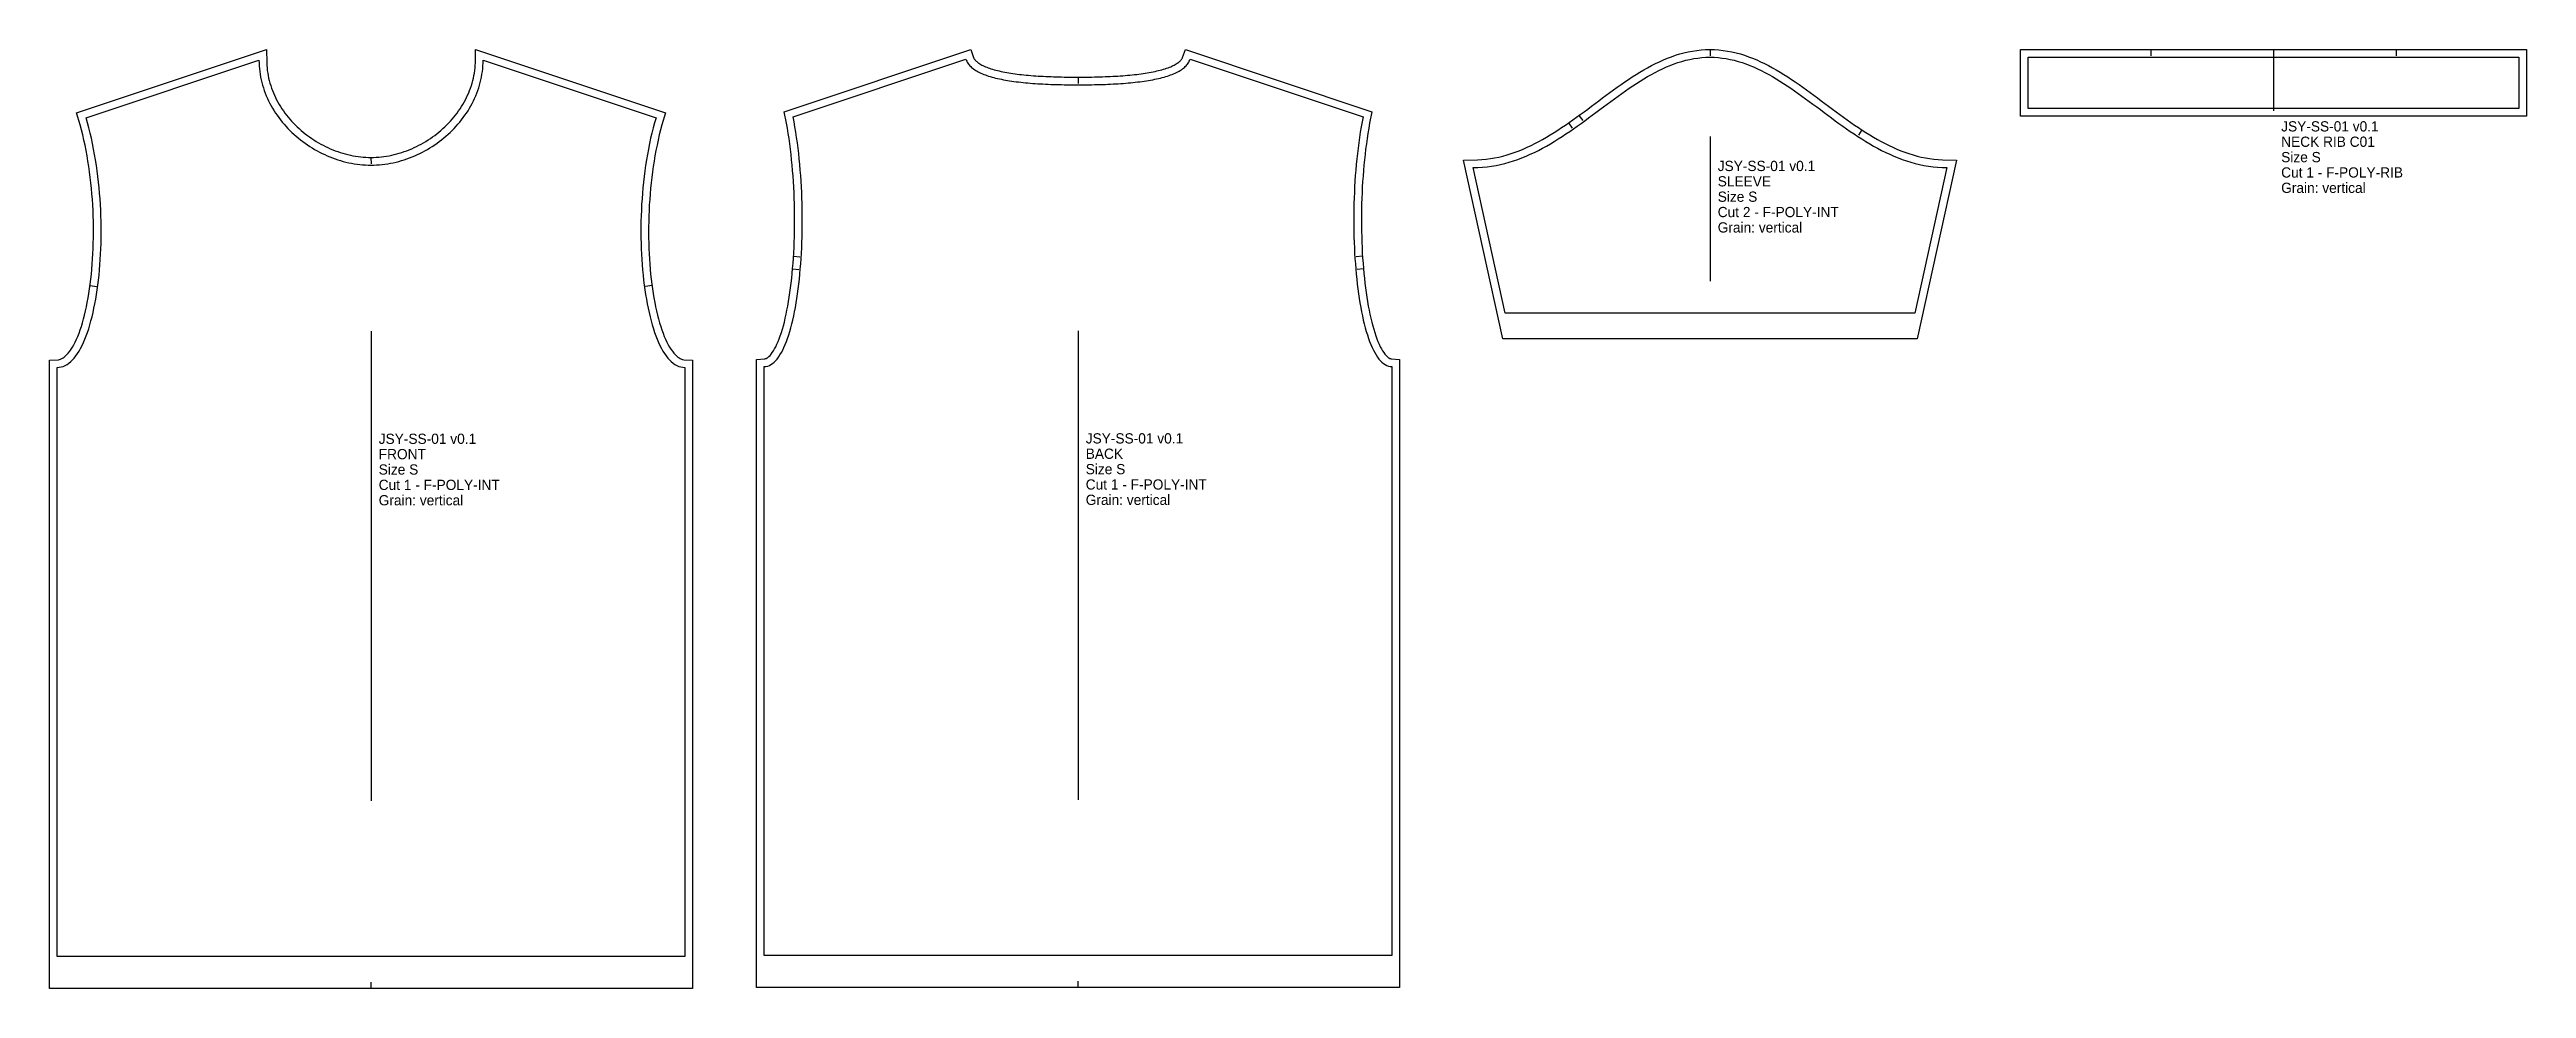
# Model space of a CAD drawing. Header units: millimetres. Extents: x 30 to 1964, y -763 to -30.
import ezdxf

# ---------------------------------------------------------------- set-up
doc = ezdxf.new("R2010")
doc.units = ezdxf.units.MM

msp = doc.modelspace()

# ---------------------------------------------------------------- linework, layer by layer
at = {"layer": '1'}
for points in [[(281, -114.28), (283.02, -114.25), (285.04, -114.17), (287.06, -114.03), (289.08, -113.83), (291.1, -113.58), (293.11, -113.28), (295.12, -112.92), (297.12, -112.52), (299.12, -112.06), (301.11, -111.55), (303.08, -110.98), (305.05, -110.37), (307, -109.71), (308.95, -109.01), (310.87, -108.25), (312.78, -107.45), (314.67, -106.6), (316.55, -105.71), (318.4, -104.77), (320.24, -103.79), (322.05, -102.76), (323.83, -101.7), (325.6, -100.59), (327.33, -99.44), (329.04, -98.25), (330.72, -97.02), (332.37, -95.76), (333.99, -94.46), (335.57, -93.12), (337.13, -91.75), (338.65, -90.34), (340.13, -88.9), (341.57, -87.42), (342.98, -85.91), (344.34, -84.38), (345.67, -82.81), (346.95, -81.21), (348.2, -79.59), (349.39, -77.93), (350.54, -76.25), (351.65, -74.55), (352.71, -72.82), (353.72, -71.06), (354.68, -69.29), (355.59, -67.49), (356.45, -65.67), (357.25, -63.82), (358, -61.96), (358.7, -60.08), (359.34, -58.18), (359.93, -56.26), (360.46, -54.32), (360.93, -52.37), (361.34, -50.4), (361.69, -48.42), (361.98, -46.42), (362.2, -44.4), (362.37, -42.38), (362.47, -40.34), (362.63, -30), (510.87, -79.41), (508.14, -88.83), (507.09, -92.72), (506.09, -96.67), (505.16, -100.67), (504.28, -104.73), (503.46, -108.83), (502.69, -112.97), (501.98, -117.15), (501.33, -121.37), (500.73, -125.61), (500.19, -129.87), (499.7, -134.15), (499.27, -138.45), (498.89, -142.76), (498.56, -147.07), (498.29, -151.39), (498.06, -155.7), (497.89, -160), (497.78, -164.29), (497.71, -168.56), (497.7, -172.81), (497.73, -177.04), (497.81, -181.23), (497.95, -185.39), (498.13, -189.51), (498.36, -193.58), (498.64, -197.61), (498.96, -201.58), (499.33, -205.49), (499.75, -209.34), (500.21, -213.13), (500.72, -216.84), (501.27, -220.48), (501.86, -224.03), (502.5, -227.5), (503.17, -230.87), (503.89, -234.15), (504.65, -237.33), (505.45, -240.41), (506.28, -243.37), (507.15, -246.21), (508.05, -248.94), (508.99, -251.53), (509.96, -254), (510.96, -256.32), (511.98, -258.51), (513.03, -260.54), (514.09, -262.41), (515.16, -264.13), (516.25, -265.68), (517.33, -267.06), (518.4, -268.26), (519.46, -269.3), (520.49, -270.15), (521.48, -270.85), (522.44, -271.39), (523.35, -271.78), (524.24, -272.06), (525.11, -272.22), (532, -272.63), (532, -763.28), (30, -763.28), (30, -272.63), (36.89, -272.22), (37.76, -272.06), (38.65, -271.78), (39.56, -271.39), (40.52, -270.85), (41.51, -270.15), (42.54, -269.3), (43.6, -268.26), (44.67, -267.06), (45.75, -265.68), (46.84, -264.13), (47.91, -262.41), (48.97, -260.54), (50.02, -258.51), (51.04, -256.32), (52.04, -254), (53.01, -251.53), (53.95, -248.94), (54.85, -246.21), (55.72, -243.37), (56.55, -240.41), (57.35, -237.33), (58.11, -234.15), (58.83, -230.87), (59.5, -227.5), (60.14, -224.03), (60.73, -220.48), (61.28, -216.84), (61.79, -213.13), (62.25, -209.34), (62.67, -205.49), (63.04, -201.58), (63.36, -197.61), (63.64, -193.58), (63.87, -189.51), (64.05, -185.39), (64.19, -181.23), (64.27, -177.04), (64.3, -172.81), (64.29, -168.56), (64.22, -164.29), (64.11, -160), (63.94, -155.7), (63.71, -151.39), (63.44, -147.07), (63.11, -142.76), (62.73, -138.45), (62.3, -134.15), (61.81, -129.87), (61.27, -125.61), (60.67, -121.37), (60.02, -117.15), (59.31, -112.97), (58.54, -108.83), (57.72, -104.73), (56.84, -100.67), (55.91, -96.67), (54.91, -92.72), (53.86, -88.83), (51.13, -79.41), (199.37, -30), (199.53, -40.34), (199.63, -42.38), (199.8, -44.4), (200.02, -46.42), (200.31, -48.42), (200.66, -50.4), (201.07, -52.37), (201.54, -54.32), (202.07, -56.26), (202.66, -58.18), (203.3, -60.08), (204, -61.96), (204.75, -63.82), (205.55, -65.67), (206.41, -67.49), (207.32, -69.29), (208.28, -71.06), (209.29, -72.82), (210.35, -74.55), (211.46, -76.25), (212.61, -77.93), (213.8, -79.59), (215.05, -81.21), (216.33, -82.81), (217.66, -84.38), (219.02, -85.91), (220.43, -87.42), (221.87, -88.9), (223.35, -90.34), (224.87, -91.75), (226.43, -93.12), (228.01, -94.46), (229.63, -95.76), (231.28, -97.02), (232.96, -98.25), (234.67, -99.44), (236.4, -100.59), (238.17, -101.7), (239.95, -102.76), (241.76, -103.79), (243.6, -104.77), (245.45, -105.71), (247.33, -106.6), (249.22, -107.45), (251.13, -108.25), (253.05, -109.01), (255, -109.71), (256.95, -110.37), (258.92, -110.98), (260.89, -111.55), (262.88, -112.06), (264.88, -112.52), (266.88, -112.92), (268.89, -113.28), (270.9, -113.58), (272.92, -113.83), (274.94, -114.03), (276.96, -114.17), (278.98, -114.25)], [(833, -51.56), (835.16, -51.55), (837.32, -51.54), (839.46, -51.53), (841.6, -51.5), (843.72, -51.47), (845.82, -51.43), (847.91, -51.38), (849.99, -51.33), (852.05, -51.26), (854.1, -51.19), (856.13, -51.11), (858.14, -51.02), (860.13, -50.92), (862.1, -50.81), (864.05, -50.7), (865.97, -50.57), (867.88, -50.43), (869.76, -50.28), (871.62, -50.12), (873.45, -49.96), (875.25, -49.78), (877.03, -49.59), (878.78, -49.39), (880.5, -49.17), (882.19, -48.95), (883.85, -48.72), (885.48, -48.47), (887.07, -48.21), (888.63, -47.94), (890.16, -47.66), (891.65, -47.37), (893.1, -47.07), (894.52, -46.75), (895.89, -46.42), (897.23, -46.08), (898.52, -45.73), (899.77, -45.37), (900.98, -45), (902.14, -44.61), (903.25, -44.22), (904.32, -43.82), (905.34, -43.4), (906.31, -42.98), (907.22, -42.55), (908.09, -42.12), (908.9, -41.68), (909.66, -41.23), (910.36, -40.78), (911, -40.34), (911.6, -39.89), (912.13, -39.45), (912.61, -39.01), (913.04, -38.58), (913.41, -38.15), (913.74, -37.74), (914.02, -37.33), (914.26, -36.94), (914.46, -36.55), (914.63, -36.16), (916.8, -30), (1062.39, -78.53), (1060.64, -87.59), (1059.94, -91.5), (1059.28, -95.48), (1058.66, -99.51), (1058.09, -103.59), (1057.55, -107.71), (1057.06, -111.88), (1056.6, -116.08), (1056.19, -120.32), (1055.82, -124.58), (1055.49, -128.86), (1055.2, -133.17), (1054.95, -137.48), (1054.74, -141.81), (1054.56, -146.14), (1054.43, -150.48), (1054.34, -154.81), (1054.28, -159.13), (1054.27, -163.43), (1054.29, -167.72), (1054.35, -171.99), (1054.45, -176.23), (1054.58, -180.44), (1054.75, -184.62), (1054.96, -188.75), (1055.21, -192.85), (1055.49, -196.89), (1055.81, -200.88), (1056.16, -204.81), (1056.55, -208.67), (1056.98, -212.48), (1057.44, -216.2), (1057.93, -219.86), (1058.46, -223.43), (1059.02, -226.91), (1059.61, -230.31), (1060.24, -233.61), (1060.89, -236.8), (1061.58, -239.9), (1062.3, -242.88), (1063.04, -245.74), (1063.82, -248.49), (1064.62, -251.1), (1065.45, -253.59), (1066.3, -255.93), (1067.17, -258.13), (1068.06, -260.18), (1068.96, -262.07), (1069.88, -263.8), (1070.79, -265.35), (1071.7, -266.73), (1072.6, -267.92), (1073.47, -268.93), (1074.3, -269.75), (1075.07, -270.39), (1075.78, -270.87), (1076.41, -271.19), (1076.97, -271.4), (1077.49, -271.51), (1084, -271.97), (1084, -762.56), (582, -762.56), (582, -271.97), (588.51, -271.51), (589.03, -271.4), (589.59, -271.19), (590.22, -270.87), (590.93, -270.39), (591.7, -269.75), (592.53, -268.93), (593.4, -267.92), (594.3, -266.73), (595.21, -265.35), (596.12, -263.8), (597.04, -262.07), (597.94, -260.18), (598.83, -258.13), (599.7, -255.93), (600.55, -253.59), (601.38, -251.1), (602.18, -248.49), (602.96, -245.74), (603.7, -242.88), (604.42, -239.9), (605.11, -236.8), (605.76, -233.61), (606.39, -230.31), (606.98, -226.91), (607.54, -223.43), (608.07, -219.86), (608.56, -216.2), (609.02, -212.48), (609.45, -208.67), (609.84, -204.81), (610.19, -200.88), (610.51, -196.89), (610.79, -192.85), (611.04, -188.75), (611.25, -184.62), (611.42, -180.44), (611.55, -176.23), (611.65, -171.99), (611.71, -167.72), (611.73, -163.43), (611.72, -159.13), (611.66, -154.81), (611.57, -150.48), (611.44, -146.14), (611.26, -141.81), (611.05, -137.48), (610.8, -133.17), (610.51, -128.86), (610.18, -124.58), (609.81, -120.32), (609.4, -116.08), (608.94, -111.88), (608.45, -107.71), (607.91, -103.59), (607.34, -99.51), (606.72, -95.48), (606.06, -91.5), (605.36, -87.59), (603.61, -78.53), (749.2, -30), (751.37, -36.16), (751.54, -36.55), (751.74, -36.94), (751.98, -37.33), (752.26, -37.74), (752.59, -38.15), (752.96, -38.58), (753.39, -39.01), (753.87, -39.45), (754.4, -39.89), (755, -40.34), (755.64, -40.78), (756.34, -41.23), (757.1, -41.68), (757.91, -42.12), (758.78, -42.55), (759.69, -42.98), (760.66, -43.4), (761.68, -43.82), (762.75, -44.22), (763.86, -44.61), (765.02, -45), (766.23, -45.37), (767.48, -45.73), (768.77, -46.08), (770.11, -46.42), (771.48, -46.75), (772.9, -47.07), (774.35, -47.37), (775.84, -47.66), (777.37, -47.94), (778.93, -48.21), (780.52, -48.47), (782.15, -48.72), (783.81, -48.95), (785.5, -49.17), (787.22, -49.39), (788.97, -49.59), (790.75, -49.78), (792.55, -49.96), (794.38, -50.12), (796.24, -50.28), (798.12, -50.43), (800.03, -50.57), (801.95, -50.7), (803.9, -50.81), (805.87, -50.92), (807.86, -51.02), (809.87, -51.11), (811.9, -51.19), (813.95, -51.26), (816.01, -51.33), (818.09, -51.38), (820.18, -51.43), (822.28, -51.47), (824.4, -51.5), (826.54, -51.53), (828.68, -51.54), (830.84, -51.55)], [(1326.43, -30), (1329.92, -30.08), (1333.37, -30.3), (1336.78, -30.68), (1340.16, -31.19), (1343.51, -31.83), (1346.81, -32.6), (1350.09, -33.49), (1353.33, -34.49), (1356.53, -35.6), (1359.71, -36.82), (1362.85, -38.13), (1365.96, -39.53), (1369.05, -41.02), (1372.11, -42.58), (1375.15, -44.22), (1378.17, -45.93), (1381.17, -47.71), (1384.14, -49.54), (1387.1, -51.43), (1390.05, -53.36), (1392.98, -55.34), (1395.91, -57.36), (1398.82, -59.41), (1401.72, -61.49), (1404.62, -63.59), (1407.51, -65.71), (1410.4, -67.85), (1413.28, -70), (1416.16, -72.15), (1419.05, -74.3), (1421.93, -76.45), (1424.82, -78.59), (1427.71, -80.72), (1430.61, -82.82), (1433.52, -84.9), (1436.43, -86.96), (1439.35, -88.98), (1442.28, -90.96), (1445.22, -92.91), (1448.17, -94.8), (1451.14, -96.64), (1454.12, -98.43), (1457.11, -100.16), (1460.12, -101.82), (1463.15, -103.42), (1466.19, -104.94), (1469.26, -106.38), (1472.34, -107.74), (1475.45, -109.02), (1478.57, -110.2), (1481.72, -111.29), (1484.9, -112.28), (1488.1, -113.17), (1491.33, -113.96), (1494.6, -114.64), (1497.89, -115.2), (1501.22, -115.64), (1504.58, -115.96), (1507.98, -116.16), (1518.86, -116.37), (1488.18, -256), (1164.68, -256), (1134, -116.37), (1144.88, -116.16), (1148.28, -115.96), (1151.64, -115.64), (1154.97, -115.2), (1158.27, -114.64), (1161.53, -113.96), (1164.76, -113.17), (1167.96, -112.28), (1171.14, -111.29), (1174.29, -110.2), (1177.41, -109.02), (1180.52, -107.74), (1183.6, -106.38), (1186.67, -104.94), (1189.71, -103.42), (1192.74, -101.82), (1195.75, -100.16), (1198.74, -98.43), (1201.72, -96.64), (1204.69, -94.8), (1207.64, -92.91), (1210.58, -90.96), (1213.51, -88.98), (1216.43, -86.96), (1219.35, -84.9), (1222.25, -82.82), (1225.15, -80.72), (1228.04, -78.59), (1230.93, -76.45), (1233.81, -74.3), (1236.7, -72.15), (1239.58, -70), (1242.47, -67.85), (1245.35, -65.71), (1248.24, -63.59), (1251.14, -61.49), (1254.04, -59.41), (1256.95, -57.36), (1259.88, -55.34), (1262.81, -53.36), (1265.76, -51.43), (1268.72, -49.54), (1271.7, -47.71), (1274.69, -45.93), (1277.71, -44.22), (1280.75, -42.58), (1283.81, -41.02), (1286.9, -39.53), (1290.01, -38.13), (1293.16, -36.82), (1296.33, -35.6), (1299.54, -34.49), (1302.77, -33.49), (1306.05, -32.6), (1309.36, -31.83), (1312.7, -31.19), (1316.08, -30.68), (1319.49, -30.3), (1322.94, -30.08)], [(1568.86, -30), (1963.86, -30), (1963.86, -82), (1568.86, -82)]]:
    msp.add_lwpolyline(points, close=True, dxfattribs=at)
at = {"layer": '14'}
for points in [[(281, -120.28), (283.19, -120.25), (285.37, -120.16), (287.56, -120.01), (289.74, -119.8), (291.91, -119.53), (294.08, -119.2), (296.24, -118.82), (298.4, -118.38), (300.54, -117.89), (302.67, -117.34), (304.79, -116.74), (306.9, -116.08), (308.99, -115.38), (311.07, -114.62), (313.13, -113.81), (315.17, -112.95), (317.19, -112.05), (319.19, -111.09), (321.17, -110.09), (323.13, -109.04), (325.06, -107.95), (326.97, -106.81), (328.85, -105.63), (330.7, -104.41), (332.52, -103.14), (334.32, -101.83), (336.08, -100.48), (337.8, -99.09), (339.5, -97.66), (341.16, -96.19), (342.78, -94.69), (344.36, -93.15), (345.91, -91.57), (347.41, -89.96), (348.88, -88.31), (350.3, -86.63), (351.68, -84.91), (353.01, -83.17), (354.3, -81.39), (355.54, -79.58), (356.73, -77.75), (357.87, -75.88), (358.96, -73.99), (360, -72.07), (360.98, -70.12), (361.91, -68.15), (362.78, -66.15), (363.6, -64.13), (364.36, -62.08), (365.06, -60.01), (365.69, -57.92), (366.27, -55.81), (366.78, -53.68), (367.23, -51.54), (367.61, -49.37), (367.93, -47.18), (368.18, -44.98), (368.36, -42.76), (368.46, -40.53), (368.5, -38.28), (503.5, -83.28), (502.36, -87.21), (501.28, -91.2), (500.26, -95.25), (499.31, -99.35), (498.41, -103.5), (497.57, -107.69), (496.78, -111.93), (496.06, -116.19), (495.39, -120.49), (494.78, -124.81), (494.23, -129.15), (493.73, -133.51), (493.29, -137.89), (492.91, -142.27), (492.57, -146.66), (492.3, -151.04), (492.07, -155.42), (491.9, -159.8), (491.78, -164.16), (491.71, -168.5), (491.7, -172.82), (491.73, -177.12), (491.82, -181.39), (491.95, -185.62), (492.14, -189.81), (492.37, -193.96), (492.65, -198.06), (492.98, -202.11), (493.36, -206.1), (493.79, -210.03), (494.26, -213.9), (494.78, -217.69), (495.34, -221.42), (495.95, -225.06), (496.6, -228.63), (497.3, -232.1), (498.04, -235.49), (498.83, -238.78), (499.65, -241.97), (500.52, -245.06), (501.43, -248.04), (502.38, -250.9), (503.38, -253.65), (504.41, -256.28), (505.48, -258.78), (506.59, -261.15), (507.74, -263.39), (508.93, -265.49), (510.16, -267.44), (511.42, -269.25), (512.72, -270.91), (514.06, -272.41), (515.43, -273.75), (516.84, -274.93), (518.28, -275.93), (519.76, -276.77), (521.27, -277.42), (522.81, -277.9), (524.39, -278.18), (526, -278.28), (526, -738.28), (36, -738.28), (36, -278.28), (37.61, -278.18), (39.19, -277.9), (40.73, -277.42), (42.24, -276.77), (43.72, -275.93), (45.16, -274.93), (46.57, -273.75), (47.94, -272.41), (49.28, -270.91), (50.58, -269.25), (51.84, -267.44), (53.07, -265.49), (54.26, -263.39), (55.41, -261.15), (56.52, -258.78), (57.59, -256.28), (58.62, -253.65), (59.62, -250.9), (60.57, -248.04), (61.48, -245.06), (62.35, -241.97), (63.17, -238.78), (63.96, -235.49), (64.7, -232.1), (65.4, -228.63), (66.05, -225.06), (66.66, -221.42), (67.22, -217.69), (67.74, -213.9), (68.21, -210.03), (68.64, -206.1), (69.02, -202.11), (69.35, -198.06), (69.63, -193.96), (69.86, -189.81), (70.05, -185.62), (70.18, -181.39), (70.27, -177.12), (70.3, -172.82), (70.29, -168.5), (70.22, -164.16), (70.1, -159.8), (69.93, -155.42), (69.7, -151.04), (69.43, -146.66), (69.09, -142.27), (68.71, -137.89), (68.27, -133.51), (67.77, -129.15), (67.22, -124.81), (66.61, -120.49), (65.94, -116.19), (65.22, -111.93), (64.43, -107.69), (63.59, -103.5), (62.69, -99.35), (61.74, -95.25), (60.72, -91.2), (59.64, -87.21), (58.5, -83.28), (193.5, -38.28), (193.54, -40.53), (193.64, -42.76), (193.82, -44.98), (194.07, -47.18), (194.39, -49.37), (194.77, -51.54), (195.22, -53.68), (195.73, -55.81), (196.31, -57.92), (196.94, -60.01), (197.64, -62.08), (198.4, -64.13), (199.22, -66.15), (200.09, -68.15), (201.02, -70.12), (202, -72.07), (203.04, -73.99), (204.13, -75.88), (205.27, -77.75), (206.46, -79.58), (207.7, -81.39), (208.99, -83.17), (210.32, -84.91), (211.7, -86.63), (213.12, -88.31), (214.59, -89.96), (216.09, -91.57), (217.64, -93.15), (219.22, -94.69), (220.84, -96.19), (222.5, -97.66), (224.2, -99.09), (225.92, -100.48), (227.68, -101.83), (229.48, -103.14), (231.3, -104.41), (233.15, -105.63), (235.03, -106.81), (236.94, -107.95), (238.87, -109.04), (240.83, -110.09), (242.81, -111.09), (244.81, -112.05), (246.83, -112.95), (248.87, -113.81), (250.93, -114.62), (253.01, -115.38), (255.1, -116.08), (257.21, -116.74), (259.33, -117.34), (261.46, -117.89), (263.6, -118.38), (265.76, -118.82), (267.92, -119.2), (270.09, -119.53), (272.26, -119.8), (274.44, -120.01), (276.63, -120.16), (278.81, -120.25)], [(833, -57.56), (835.18, -57.55), (837.36, -57.54), (839.52, -57.53), (841.67, -57.5), (843.82, -57.47), (845.95, -57.43), (848.06, -57.38), (850.17, -57.33), (852.25, -57.26), (854.33, -57.19), (856.38, -57.11), (858.42, -57.01), (860.44, -56.91), (862.44, -56.8), (864.43, -56.68), (866.39, -56.55), (868.33, -56.41), (870.25, -56.26), (872.15, -56.1), (874.02, -55.93), (875.87, -55.75), (877.69, -55.55), (879.49, -55.34), (881.26, -55.13), (883, -54.9), (884.72, -54.65), (886.41, -54.4), (888.06, -54.13), (889.69, -53.85), (891.28, -53.56), (892.84, -53.25), (894.37, -52.93), (895.87, -52.6), (897.33, -52.25), (898.75, -51.89), (900.14, -51.51), (901.49, -51.12), (902.8, -50.71), (904.08, -50.29), (905.31, -49.85), (906.51, -49.4), (907.66, -48.93), (908.78, -48.45), (909.85, -47.95), (910.87, -47.43), (911.85, -46.9), (912.79, -46.35), (913.68, -45.78), (914.52, -45.2), (915.32, -44.6), (916.07, -43.98), (916.77, -43.34), (917.42, -42.68), (918.02, -42.01), (918.56, -41.31), (919.06, -40.6), (919.5, -39.87), (919.89, -39.12), (920.22, -38.35), (920.5, -37.56), (1055.5, -82.56), (1054.74, -86.49), (1054.03, -90.48), (1053.36, -94.53), (1052.73, -98.63), (1052.14, -102.78), (1051.6, -106.97), (1051.1, -111.2), (1050.64, -115.47), (1050.22, -119.76), (1049.84, -124.09), (1049.5, -128.43), (1049.21, -132.79), (1048.96, -137.16), (1048.74, -141.55), (1048.57, -145.93), (1048.43, -150.32), (1048.34, -154.7), (1048.28, -159.08), (1048.27, -163.44), (1048.29, -167.78), (1048.35, -172.1), (1048.45, -176.4), (1048.59, -180.66), (1048.76, -184.89), (1048.97, -189.09), (1049.22, -193.23), (1049.51, -197.34), (1049.83, -201.38), (1050.19, -205.38), (1050.59, -209.31), (1051.02, -213.18), (1051.49, -216.97), (1051.99, -220.7), (1052.53, -224.34), (1053.1, -227.91), (1053.71, -231.38), (1054.35, -234.77), (1055.02, -238.06), (1055.73, -241.25), (1056.48, -244.34), (1057.25, -247.31), (1058.06, -250.18), (1058.91, -252.93), (1059.78, -255.56), (1060.69, -258.06), (1061.63, -260.43), (1062.6, -262.67), (1063.6, -264.77), (1064.64, -266.72), (1065.7, -268.53), (1066.8, -270.19), (1067.92, -271.69), (1069.08, -273.03), (1070.27, -274.2), (1071.48, -275.21), (1072.73, -276.04), (1074, -276.7), (1075.31, -277.17), (1076.64, -277.46), (1078, -277.56), (1078, -737.56), (588, -737.56), (588, -277.56), (589.36, -277.46), (590.69, -277.17), (592, -276.7), (593.27, -276.04), (594.52, -275.21), (595.73, -274.2), (596.92, -273.03), (598.08, -271.69), (599.2, -270.19), (600.3, -268.53), (601.36, -266.72), (602.4, -264.77), (603.4, -262.67), (604.37, -260.43), (605.31, -258.06), (606.22, -255.56), (607.09, -252.93), (607.94, -250.18), (608.75, -247.31), (609.52, -244.34), (610.27, -241.25), (610.98, -238.06), (611.65, -234.77), (612.29, -231.38), (612.9, -227.91), (613.47, -224.34), (614.01, -220.7), (614.51, -216.97), (614.98, -213.18), (615.41, -209.31), (615.81, -205.38), (616.17, -201.38), (616.49, -197.34), (616.78, -193.23), (617.03, -189.09), (617.24, -184.89), (617.41, -180.66), (617.55, -176.4), (617.65, -172.1), (617.71, -167.78), (617.73, -163.44), (617.72, -159.08), (617.66, -154.7), (617.57, -150.32), (617.43, -145.93), (617.26, -141.55), (617.04, -137.16), (616.79, -132.79), (616.5, -128.43), (616.16, -124.09), (615.78, -119.76), (615.36, -115.47), (614.9, -111.2), (614.4, -106.97), (613.86, -102.78), (613.27, -98.63), (612.64, -94.53), (611.97, -90.48), (611.26, -86.49), (610.5, -82.56), (745.5, -37.56), (745.78, -38.35), (746.11, -39.12), (746.5, -39.87), (746.94, -40.6), (747.44, -41.31), (747.98, -42.01), (748.58, -42.68), (749.23, -43.34), (749.93, -43.98), (750.68, -44.6), (751.48, -45.2), (752.32, -45.78), (753.21, -46.35), (754.15, -46.9), (755.13, -47.43), (756.15, -47.95), (757.22, -48.45), (758.34, -48.93), (759.49, -49.4), (760.69, -49.85), (761.92, -50.29), (763.2, -50.71), (764.51, -51.12), (765.86, -51.51), (767.25, -51.89), (768.67, -52.25), (770.13, -52.6), (771.63, -52.93), (773.16, -53.25), (774.72, -53.56), (776.31, -53.85), (777.94, -54.13), (779.59, -54.4), (781.28, -54.65), (783, -54.9), (784.74, -55.13), (786.51, -55.34), (788.31, -55.55), (790.13, -55.75), (791.98, -55.93), (793.85, -56.1), (795.75, -56.26), (797.67, -56.41), (799.61, -56.55), (801.57, -56.68), (803.56, -56.8), (805.56, -56.91), (807.58, -57.01), (809.62, -57.11), (811.67, -57.19), (813.75, -57.26), (815.83, -57.33), (817.94, -57.38), (820.05, -57.43), (822.18, -57.47), (824.33, -57.5), (826.48, -57.53), (828.64, -57.54), (830.82, -57.55)], [(1326.43, -36), (1329.65, -36.07), (1332.85, -36.28), (1336.01, -36.63), (1339.15, -37.1), (1342.26, -37.7), (1345.35, -38.42), (1348.41, -39.25), (1351.45, -40.19), (1354.48, -41.24), (1357.48, -42.39), (1360.46, -43.63), (1363.43, -44.97), (1366.38, -46.39), (1369.32, -47.89), (1372.25, -49.47), (1375.16, -51.13), (1378.06, -52.85), (1380.96, -54.63), (1383.85, -56.47), (1386.73, -58.36), (1389.6, -60.3), (1392.47, -62.28), (1395.34, -64.3), (1398.21, -66.35), (1401.08, -68.44), (1403.95, -70.54), (1406.82, -72.67), (1409.69, -74.81), (1412.57, -76.96), (1415.46, -79.12), (1418.36, -81.27), (1421.26, -83.42), (1424.17, -85.56), (1427.1, -87.69), (1430.04, -89.79), (1432.99, -91.88), (1435.96, -93.93), (1438.94, -95.95), (1441.95, -97.93), (1444.97, -99.87), (1448.01, -101.77), (1451.07, -103.6), (1454.16, -105.39), (1457.27, -107.1), (1460.41, -108.76), (1463.58, -110.34), (1466.77, -111.84), (1469.99, -113.26), (1473.24, -114.6), (1476.53, -115.84), (1479.85, -116.99), (1483.2, -118.04), (1486.59, -118.98), (1490.02, -119.81), (1493.48, -120.53), (1496.99, -121.13), (1500.53, -121.6), (1504.12, -121.95), (1507.75, -122.16), (1511.43, -122.23), (1486.43, -236), (1166.43, -236), (1141.43, -122.23), (1145.11, -122.16), (1148.74, -121.95), (1152.33, -121.6), (1155.87, -121.13), (1159.38, -120.53), (1162.84, -119.81), (1166.27, -118.98), (1169.66, -118.04), (1173.01, -116.99), (1176.33, -115.84), (1179.62, -114.6), (1182.87, -113.26), (1186.09, -111.84), (1189.29, -110.34), (1192.45, -108.76), (1195.59, -107.1), (1198.7, -105.39), (1201.79, -103.6), (1204.85, -101.77), (1207.89, -99.87), (1210.92, -97.93), (1213.92, -95.95), (1216.9, -93.93), (1219.87, -91.88), (1222.82, -89.79), (1225.76, -87.69), (1228.69, -85.56), (1231.6, -83.42), (1234.5, -81.27), (1237.4, -79.12), (1240.29, -76.96), (1243.17, -74.81), (1246.04, -72.67), (1248.91, -70.54), (1251.78, -68.44), (1254.65, -66.35), (1257.52, -64.3), (1260.39, -62.28), (1263.26, -60.3), (1266.13, -58.36), (1269.01, -56.47), (1271.9, -54.63), (1274.8, -52.85), (1277.7, -51.13), (1280.61, -49.47), (1283.54, -47.89), (1286.48, -46.39), (1289.43, -44.97), (1292.4, -43.63), (1295.38, -42.39), (1298.39, -41.24), (1301.41, -40.19), (1304.45, -39.25), (1307.51, -38.42), (1310.6, -37.7), (1313.71, -37.1), (1316.85, -36.63), (1320.02, -36.28), (1323.21, -36.07)], [(1574.86, -36), (1957.86, -36), (1957.86, -76), (1574.86, -76)]]:
    msp.add_lwpolyline(points, close=True, dxfattribs=at)
at = {"layer": '4'}
for p, q in [((1326.57, -30), (1326.46, -35)), ((1670.61, -30), (1670.61, -35)), ((1766.36, -30), (1766.36, -35)), ((1862.11, -30), (1862.11, -35)), ((833, -51.56), (833.01, -56.56)), ((1216.04, -87.23), (1218.89, -91.34)), ((1224.07, -81.5), (1227.01, -85.55)), ((1444.99, -92.76), (1442.24, -96.93)), ((280.93, -114.28), (281, -119.28)), ((610.87, -191.47), (615.86, -191.77)), ((1055.13, -191.47), (1050.14, -191.77)), ((610.15, -201.27), (615.13, -201.72)), ((1055.85, -201.27), (1050.87, -201.72)), ((61.62, -214.35), (66.58, -215.03)), ((500.38, -214.35), (495.42, -215.03)), ((281, -763.28), (281, -758.28)), ((833, -762.56), (833, -757.56))]:
    msp.add_line(p, q, dxfattribs=at)
at = {"layer": '7'}
for p, q in [((1766.36, -34), (1766.36, -78)), ((1326.43, -97.8), (1326.43, -210.8)), ((281, -249.98), (281, -616.62)), ((833, -249.77), (833, -616.05))]:
    msp.add_line(p, q, dxfattribs=at)

# ---------------------------------------------------------------- texts
at = {"layer": '15'}
for s, p in [('JSY-SS-01 v0.1', (1772.36, -94)), ('Size S', (1772.36, -118)), ('NECK RIB C01', (1772.36, -106)), ('JSY-SS-01 v0.1', (1332.43, -124.92)), ('SLEEVE', (1332.43, -136.92)), ('Cut 1 - F-POLY-RIB', (1772.36, -130)), ('Grain: vertical', (1772.36, -142)), ('Size S', (1332.43, -148.92)), ('Cut 2 - F-POLY-INT', (1332.43, -160.92)), ('Grain: vertical', (1332.43, -172.92)), ('JSY-SS-01 v0.1', (287, -337.98)), ('FRONT', (287, -349.98)), ('JSY-SS-01 v0.1', (839, -337.67)), ('BACK', (839, -349.67)), ('Size S', (287, -361.98)), ('Cut 1 - F-POLY-INT', (287, -373.98)), ('Size S', (839, -361.67)), ('Cut 1 - F-POLY-INT', (839, -373.67)), ('Grain: vertical', (287, -385.98)), ('Grain: vertical', (839, -385.67))]:
    msp.add_text(s, height=8, dxfattribs=at).set_placement(p)

doc.saveas('drawing.dxf')
